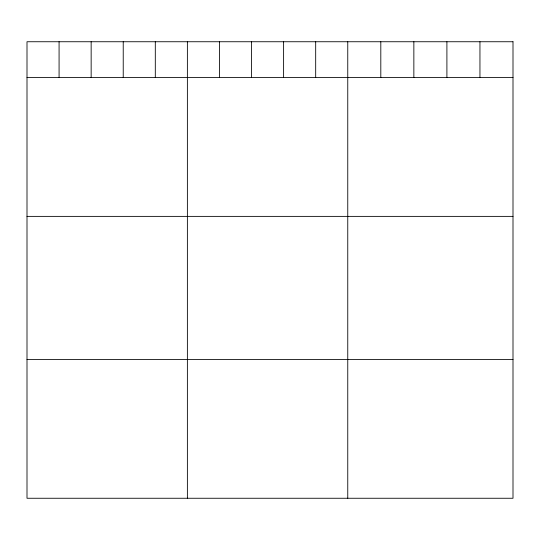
<?xml version="1.0" encoding="UTF-8"?>
<svg xmlns="http://www.w3.org/2000/svg" width="540" height="540" viewBox="0 0 540 540"><rect width="100%" height="100%" fill="white"/><g stroke="black" fill="none" stroke-linecap="round" stroke-linejoin="round"><path stroke-width="0.81" d="M27 77.544L513 77.544M27 216.378L513 216.378M27 359.424L513 359.424M479.952 41.742L479.952 77.544M446.904 41.742L446.904 77.544M413.856 41.742L413.856 77.544M380.808 41.742L380.808 77.544M347.76 41.742L347.76 498.258M315.684 41.742L315.684 77.544M283.608 41.742L283.608 77.544M251.532 41.742L251.532 77.544M219.456 41.742L219.456 77.544M187.38 41.742L187.38 498.258M155.304 41.742L155.304 77.544M123.228 41.742L123.228 77.544M91.152 41.742L91.152 77.544M59.076 41.742L59.076 77.544M513 41.742L27 41.742L27 498.258L513 498.258L513 41.742"/></g></svg>
